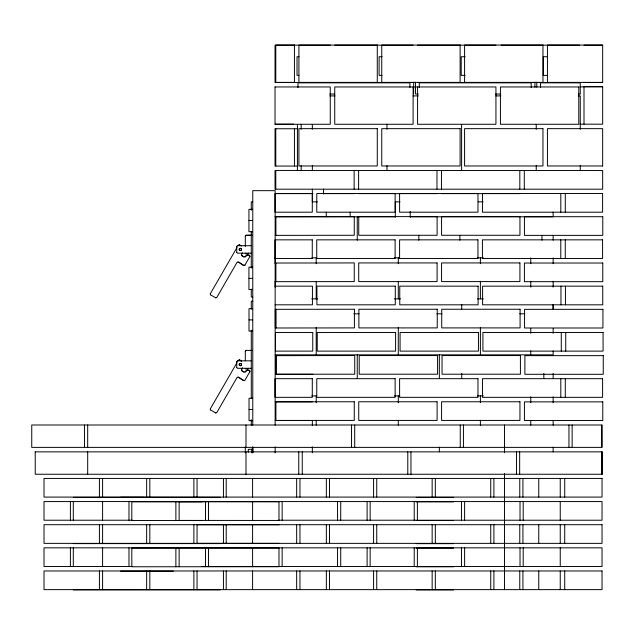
<?xml version="1.0" encoding="UTF-8"?>
<svg xmlns="http://www.w3.org/2000/svg" width="635" height="635" viewBox="0 0 635 635"><rect width="100%" height="100%" fill="white"/><g stroke="black" fill="none" stroke-linecap="round" stroke-linejoin="round"><path stroke-width="0.95" d="M84.519 447.381L84.519 424.998M87.686 474.25L87.686 451.866M87.686 447.381L87.686 424.998M245.999 474.25L245.999 451.866M245.999 447.381L245.999 424.998M252.77 447.199L252.77 452.795L252.77 446.889M275.153 287.147L275.153 281.281M275.153 263.692L275.153 257.826M298.775 474.25L298.775 451.866M302.252 474.25L302.252 451.866M351.544 447.381L351.544 424.998M354.711 447.381L354.711 424.998M407.789 474.25L407.789 451.866M410.956 474.25L410.956 451.866M460.256 447.381L460.256 424.998M463.423 447.381L463.423 424.998M493.903 589.629L493.903 570.968M493.903 543.362L493.903 524.7M493.903 497.086L493.903 478.433M516.501 474.25L516.501 451.866M519.668 474.25L519.668 451.866M519.771 589.629L519.771 570.968M519.771 543.362L519.771 524.7M519.771 497.086L519.771 478.433M568.96 447.381L568.96 424.998M572.127 447.381L572.127 424.998M601.877 447.381L601.877 424.998L31.75 424.998L31.75 447.381L601.877 447.381L601.877 424.998M236.72 246.459L237.466 245.713M236.72 361.585L237.466 360.839M245.308 236.006L245.951 235.267L252.024 235.26M245.308 351.131L246.055 350.385M241.498 254.651L242.483 252.936C239.585 254.802 243.348 257.834 245.34 256.754C245.61 254.564 250.23 254.151 249.865 256.564M210.264 293.807L210.534 294.83M242.499 368.03C239.57 369.895 243.332 372.967 245.34 371.888C245.61 369.689 250.23 369.284 249.865 371.697M248.571 253.167L247.491 253.913M248.571 368.3L247.491 369.046M241.498 369.776L242.483 368.07M210.217 293.902L237.006 247.507M244.919 265.128C242.459 267.152 239.697 260.485 237.117 262.239L216.726 297.545L215.709 297.815M244.864 265.208L249.904 256.476M237.006 362.641L210.217 409.027L210.534 409.956M249.904 371.61L244.864 380.341C242.292 382.056 239.689 375.65 237.117 377.365L216.726 412.671L215.709 412.94M238.435 245.015L239.458 244.737M238.435 360.14L239.276 359.791L241.673 361.148L239.371 359.823M245.253 256.826L247.444 255.048M245.253 371.951L247.444 370.181M330.256 45.164L275.034 45.164L275.034 82.479L299.688 82.479M334.74 45.164L413.099 45.164M417.576 45.164L495.935 45.164M501.166 45.164L579.525 45.164M584.002 45.164L602.663 45.164M298.982 56.729L297.021 56.729L297.021 75.39L298.982 75.39M382.056 56.729L379.111 56.729L379.111 75.39L382.056 75.39M465.13 56.729L461.208 56.729L461.208 75.39L465.13 75.39M547.227 56.729L543.298 56.729L543.298 75.39L547.227 75.39M602.663 82.383L547.433 82.383L547.433 45.069L602.663 45.069L602.663 82.479L584.002 82.479M376.396 82.479L382.349 82.479M410.123 82.479L413.099 82.479M417.576 82.479L419.56 82.479M460.232 82.479L465.185 82.479M530.923 82.479L540.837 82.479M542.822 82.479L547.783 82.479M275.034 86.955L330.256 86.955L330.256 124.269L275.034 124.269L275.034 86.868M579.977 86.868L602.663 86.868M329.684 94.043L334.637 94.043M418.322 94.043L415.528 94.043L415.528 82.193M495.538 94.043L500.491 94.043M578.334 94.043L580.271 94.043L580.271 82.852L540.528 82.852L540.528 87.519M329.827 95.909L334.931 95.909M413.115 95.909L418.401 95.909M495.784 95.909L500.888 95.909M578.31 95.909L580.271 95.909L580.271 129.302M275.034 124.182L293.688 124.182M579.977 124.182L602.663 124.182L602.663 86.59L584.002 86.59L584.002 124.182M297.712 128.746L275.034 128.746L275.034 166.06L297.712 166.06M602.663 165.973L547.433 165.973L547.433 128.659L602.663 128.659L602.663 166.06M275.725 193.619L313.039 193.619M323.334 193.619L354.084 193.619M358.561 193.619L436.92 193.619M441.404 193.619L519.763 193.619M252.77 201.866L251.277 201.866L251.277 210.264M317.429 201.851L312.349 201.851L312.349 189.087M399.979 201.851L395.311 201.851L395.311 217.257M478.242 201.851L483.171 201.851M252.659 209.328L248.928 209.328L248.928 231.719L252.659 231.719M275.153 216.71L354.266 216.622L354.266 235.275L275.153 235.371M275.153 216.781L395.311 216.781M410.234 216.781L553.156 216.781L553.156 212.114M248.928 220.52L252.659 220.52M245.951 235.267L252.119 235.267M237.371 245.713L251.277 245.713M251.277 253.174L237.466 253.174L236.72 252.428M245.308 253.167L245.856 253.889L247.61 253.913M311.753 257.826L316.698 257.826M394.343 257.826L399.272 257.826M477.425 257.826L483.354 257.826M275.138 263.025L354.243 262.93L354.243 281.591L275.138 281.678M252.659 267.168L248.928 267.168L248.928 289.552L252.659 289.552M248.928 278.36L252.659 278.36M275.122 286.155L312.436 286.155L312.436 304.816L275.122 304.816M252.77 297.021L251.277 297.021L251.277 289.092M311.682 298.871L317.603 298.871M394.343 298.871L400.526 298.871M477.425 298.871L483.362 298.871M252.77 301.244L251.277 301.244L251.277 309.174M252.73 308.705L248.999 308.705L248.999 331.097L252.73 331.097M353.79 313.793L359.069 313.793M436.872 313.793L441.992 313.793M519.732 313.793L524.835 313.793M248.999 319.897L252.666 319.897M245.951 350.393L252.119 350.393M275.153 354.846L553.156 354.846L553.156 350.933M237.371 360.847L251.277 360.839M251.277 368.3L237.466 368.3L236.72 367.554M247.61 369.038L245.856 369.022L245.308 368.3M312.936 374.301L275.622 374.301L275.622 355.648L354.735 355.552L354.735 374.213L276.368 374.213L276.368 355.552M311.753 395.891L316.698 395.891M394.343 395.891L399.78 395.891M477.425 395.891L483.354 395.891M252.77 398.264L249.039 398.264L249.039 420.648L252.77 420.648M275.153 401.86L312.476 401.86M249.039 409.456L252.706 409.456M275.153 420.521L312.476 420.521M252.77 449.326L248.293 449.326L248.293 452.191M120.555 497.276L220.409 497.324M73.239 497.356L143.693 497.356M416.211 497.388L453.557 497.388M202.271 501.833L131.818 501.833L131.818 520.494L202.271 520.494M416.211 501.864L453.557 501.864M132.62 520.224L44.013 520.224L44.013 501.563L602.036 501.563L602.036 520.224L278.106 520.224M416.211 520.525L453.557 520.525M197.183 524.724L278.979 524.724M197.183 543.377L278.979 543.377M73.239 543.623L220.409 543.592M416.211 543.655L453.557 543.655M416.211 548.132L453.557 548.132M132.62 566.491L44.013 566.491L44.013 547.838L602.036 547.838L602.036 566.491L201.803 566.491M416.211 566.793L453.557 566.793M120.555 571.167L173.331 571.167M73.239 589.899L220.409 589.859M416.211 589.931L453.557 589.931M237.998 262.001L243.991 265.446M237.998 377.126L243.991 380.571M239.371 244.697L241.673 246.023M210.455 294.775L215.797 297.855M210.455 409.9L215.797 412.988M241.737 255.524L244.078 256.889M241.737 370.657L244.078 372.015M248.618 254.984L249.674 255.603M248.618 370.118L249.674 370.729M580.271 165.632L580.271 170.537M565.753 332.47L565.753 351.123M565.436 286.155L565.436 304.816M565.285 193.532L565.285 212.193M565.269 239.847L565.269 258.501M565.285 378.682L565.285 397.343M564.721 478.433L564.721 497.086M564.721 524.7L564.721 543.362M564.721 570.968L564.721 589.629M561.276 332.47L561.276 351.123M560.959 286.155L560.959 304.816M560.808 193.532L560.808 212.193M560.792 239.847L560.792 258.501M560.808 378.682L560.808 397.343M560.245 478.433L560.245 497.086M560.245 501.563L560.245 520.224M560.245 524.7L560.245 543.362M560.245 547.838L560.245 566.491M560.245 570.968L560.245 589.629M553.156 235.347L553.156 240.236M553.156 257.826L553.156 263.692M553.156 281.281L553.156 287.147M553.156 328.454L553.156 333.343M553.156 373.412L553.156 378.301M553.156 396.867L553.156 402.733M553.156 420.322L553.156 425.212M553.156 447.199L553.156 451.866M543.822 373.412L543.822 378.301M541.957 235.347L541.957 240.236M538.758 478.433L538.758 497.086M538.758 524.7L538.758 543.362M538.758 570.968L538.758 589.629M536.797 82.193L536.797 87.13M536.242 124.389L536.242 129.302M536.242 165.632L536.242 170.537M534.932 82.193L534.932 87.13M531.201 87.519L531.201 82.852L419.259 82.852L419.259 87.519M530.765 257.826L530.765 263.692M530.765 281.281L530.765 287.147M530.765 328.454L530.765 333.343M530.765 350.933L530.765 354.846M530.765 396.867L530.765 402.733M530.765 420.322L530.765 425.212M524.296 170.537L524.296 189.198M523.192 501.563L523.192 520.224M523.192 547.838L523.192 566.491M522.93 478.433L522.93 497.086M522.93 524.7L522.93 543.362M522.93 570.968L522.93 589.629M520.025 501.563L520.025 520.224M520.025 547.838L520.025 566.491M519.819 170.45L519.819 189.111M504.476 424.998L504.476 452.763M504.476 473.591L504.476 589.629M490.736 478.433L490.736 497.086M490.736 524.7L490.736 543.362M490.736 570.968L490.736 589.629M480.393 257.826L480.393 263.692M480.393 281.281L480.393 298.871M480.393 327.477L480.393 354.846M480.393 395.891L480.393 402.733M480.393 420.322L480.393 425.212M464.614 501.563L464.614 520.224M464.614 547.838L464.614 566.491M461.732 304.467L461.732 309.134M461.732 373.412L461.732 378.301M461.605 124.389L461.605 170.537M461.447 501.563L461.447 520.224M461.447 547.838L461.447 566.491M459.867 235.347L459.867 240.236M441.46 170.45L441.46 189.111M439.341 354.846L439.341 378.301M439.341 447.199L439.341 451.866M436.983 170.45L436.983 189.111M435.324 478.433L435.324 497.086M435.324 524.7L435.324 543.362M435.324 570.968L435.324 589.629M432.157 478.433L432.157 497.086M432.157 524.7L432.157 543.362M432.157 570.968L432.157 589.629M418.822 235.347L418.822 240.236M417.576 86.955L417.576 124.269L495.935 124.269L495.935 86.955L334.74 86.955L334.74 124.269L413.099 124.269L413.099 86.955M417.385 501.563L417.385 520.224M417.385 547.838L417.385 566.491M414.218 501.563L414.218 520.224M414.218 547.838L414.218 566.491M413.655 82.193L413.655 94.043M410.234 211.479L410.234 217.257M409.924 87.519L409.924 82.852L297.982 82.852L297.982 87.519M398.296 257.826L398.296 263.692M398.296 281.281L398.296 298.871M398.296 327.477L398.296 354.846M398.296 395.891L398.296 402.733M398.296 420.322L398.296 425.212M386.977 124.389L386.977 129.302M386.977 165.632L386.977 170.537M376.745 478.433L376.745 497.086M376.745 524.7L376.745 543.362M376.745 570.968L376.745 589.629M373.578 478.433L373.578 497.086M373.578 524.7L373.578 543.362M373.578 570.968L373.578 589.629M370.149 501.563L370.149 520.224M370.149 547.838L370.149 566.491M367.109 501.571L367.109 520.232M367.109 547.838L367.109 566.499M358.616 170.45L358.616 189.111M357.251 216.781L357.251 240.236M357.251 354.846L357.251 378.301M354.139 170.45L354.139 189.111M350.163 212.114L350.163 216.781M340.725 501.571L340.725 520.232M340.725 547.838L340.725 566.499M337.558 501.586L337.558 520.248M337.558 547.854L337.558 566.515M329.517 478.433L329.517 497.086M329.517 524.7L329.517 543.362M329.517 570.968L329.517 589.629M326.35 478.433L326.35 497.086M326.35 524.7L326.35 543.362M326.35 570.968L326.35 589.629M326.279 212.114L326.279 216.781M323.54 189.087L323.54 193.993M316.206 257.826L316.206 263.692M316.206 281.281L316.206 298.871M316.206 327.477L316.206 354.846M316.206 395.891L316.206 402.733M316.206 420.322L316.206 425.212M312.349 124.389L312.349 129.302M312.349 165.632L312.349 170.537M312.349 420.521L312.349 425.402M312.349 446.897L312.349 452.755M301.157 124.389L301.157 129.302M301.157 165.632L301.157 170.537M299.966 478.433L299.966 497.086M299.966 524.7L299.966 543.362M299.966 570.968L299.966 589.629M297.426 124.389L297.426 170.537M296.664 478.433L296.664 497.086M296.664 524.7L296.664 543.362M296.664 570.968L296.664 589.629M294.434 128.659L294.434 165.973M282.146 501.586L282.146 520.248M282.146 547.854L282.146 566.515M276.05 309.245L276.05 327.906M275.9 216.622L275.9 235.275M275.884 262.93L275.884 281.591M275.78 128.659L275.78 165.973M275.78 189.111L275.78 170.45L602.663 170.537L602.663 189.198L275.034 189.198L275.034 170.537M275.153 425.212L275.153 190.667L252.77 190.667L252.77 425.14M275.153 446.889L275.153 452.826M252.595 478.433L252.595 497.086M252.595 501.801L252.595 520.454M252.595 524.7L252.595 543.362M252.595 548.068L252.595 566.73M252.595 570.968L252.595 589.629M251.65 449.064L251.65 452.795M251.277 231.6L251.277 268.121M251.277 330.176L251.277 398.375M251.277 419.719L251.277 425.315M245.308 235.91L245.308 246.515M245.308 351.036L245.308 360.68M245.308 447.103L245.308 452.89M236.728 246.356L236.728 252.524M236.728 361.49L236.728 367.649M226.211 478.433L226.211 497.086M226.211 524.7L226.211 543.362M226.211 570.968L226.211 589.629M223.441 478.433L223.441 497.086M223.441 524.7L223.441 543.362M223.441 570.968L223.441 589.629M208.534 501.801L208.534 520.454M208.534 548.068L208.534 566.73M205.518 501.761L205.518 520.414M205.518 548.029L205.518 566.69M197.048 478.433L197.048 497.086M197.048 524.7L197.048 543.362M197.048 570.968L197.048 589.629M193.881 478.433L193.881 497.086M193.881 524.7L193.881 543.362M193.881 570.968L193.881 589.629M179.133 548.029L179.133 566.69M175.879 501.833L175.879 520.494M175.879 548.1L175.879 566.761M149.82 478.433L149.82 497.086M149.82 524.7L149.82 543.362M149.82 570.968L149.82 589.629M146.653 478.433L146.653 497.086M146.653 524.7L146.653 543.362M146.653 570.968L146.653 589.629M128.976 501.563L128.976 520.224M128.976 547.838L128.976 566.491M102.592 478.433L102.592 497.086M102.592 501.563L102.592 520.224M102.592 524.7L102.592 543.362M102.592 547.838L102.592 566.491M102.592 570.968L102.592 589.629M99.425 478.433L99.425 497.086M99.425 524.7L99.425 543.362M99.425 570.968L99.425 589.629M73.303 501.563L73.303 520.224M73.303 547.838L73.303 566.491M70.398 501.563L70.398 520.224M70.398 547.838L70.398 566.491M239.093 364.299A1.119 1.119 0 0 1 240.562 363.537A1.119 1.119 0 0 1 241.189 365.069A1.119 1.119 0 0 1 239.617 365.562M239.387 365.387A1.119 1.119 0 0 1 239.093 364.879M239.617 248.491A1.119 1.119 0 0 1 241.189 248.991A1.119 1.119 0 0 1 240.562 250.515A1.119 1.119 0 0 1 239.093 249.753M239.093 249.174A1.119 1.119 0 0 1 239.387 248.674M35.227 451.866L35.227 474.25L602.036 474.25L602.036 451.866L35.227 451.866M553.156 304.467L553.156 309.134L553.156 304.467M601.996 451.866L601.996 474.25L601.996 451.866M294.434 45.069L275.78 45.069L275.78 82.383L294.434 82.383L294.434 45.069M377.277 45.069L298.918 45.069L298.918 82.383L377.277 82.383L377.277 45.069M460.113 45.069L381.754 45.069L381.754 82.383L460.113 82.383L460.113 45.069M542.957 45.069L464.59 45.069L464.59 82.383L542.957 82.383L542.957 45.069M578.779 86.955L500.42 86.955L500.42 124.269L578.779 124.269L578.779 86.955M377.277 128.659L298.918 128.659L298.918 165.973L377.277 165.973L377.277 128.659M460.113 128.659L381.754 128.659L381.754 165.973L460.113 165.973L460.113 128.659M542.957 128.659L464.59 128.659L464.59 165.973L542.957 165.973L542.957 128.659M312.293 193.532L274.979 193.532L274.979 212.193L312.293 212.193L312.293 193.532M395.129 193.532L316.77 193.532L316.77 212.193L395.129 212.193L395.129 193.532M477.972 193.532L399.605 193.532L399.605 212.193L477.972 212.193L477.972 193.532M602.599 193.532L482.449 193.532L482.449 212.193L602.599 212.193L602.599 193.532M437.102 216.622L358.743 216.622L358.743 235.275L437.102 235.275L437.102 216.622M519.946 216.622L441.579 216.622L441.579 235.275L519.946 235.275L519.946 216.622M602.782 216.71L524.423 216.71L524.423 235.371L602.782 235.371L602.782 216.71M312.269 239.847L274.955 239.847L274.955 258.501L312.269 258.501L312.269 239.847M395.113 239.847L316.746 239.847L316.746 258.501L395.113 258.501L395.113 239.847M477.949 239.847L399.59 239.847L399.59 258.501L477.949 258.501L477.949 239.847M602.583 239.847L482.425 239.847L482.425 258.501L602.583 258.501L602.583 239.847M437.086 262.93L358.719 262.93L358.719 281.591L437.086 281.591L437.086 262.93M519.922 262.93L441.563 262.93L441.563 281.591L519.922 281.591L519.922 262.93M602.766 263.025L524.399 263.025L524.399 281.678L602.766 281.678L602.766 263.025M395.28 286.155L316.913 286.155L316.913 304.816L395.28 304.816L395.28 286.155M478.115 286.155L399.756 286.155L399.756 304.816L478.115 304.816L478.115 286.155M602.75 286.155L482.592 286.155L482.592 304.816L602.75 304.816L602.75 286.155M354.409 309.245L275.304 309.332L275.304 327.993L354.409 327.906L354.409 309.245M437.253 309.245L358.894 309.245L358.894 327.906L437.253 327.906L437.253 309.245M520.089 309.245L441.73 309.245L441.73 327.906L520.089 327.906L520.089 309.245M602.933 309.332L524.566 309.332L524.566 327.993L602.933 327.993L602.933 309.332M312.761 332.47L275.447 332.47L275.447 351.123L312.761 351.123L312.761 332.47M395.597 332.47L317.238 332.47L317.238 351.123L395.597 351.123L395.597 332.47M478.441 332.47L400.074 332.47L400.074 351.123L478.441 351.123L478.441 332.47M603.067 332.47L482.917 332.47L482.917 351.123L603.067 351.123L603.067 332.47M437.571 355.552L359.212 355.552L359.212 374.213L437.571 374.213L437.571 355.552M520.414 355.552L442.047 355.552L442.047 374.213L520.414 374.213L520.414 355.552M603.25 355.648L524.891 355.648L524.891 374.301L603.25 374.301L603.25 355.648M312.293 378.682L274.979 378.682L274.979 397.343L312.293 397.343L312.293 378.682M395.129 378.682L316.77 378.682L316.77 397.343L395.129 397.343L395.129 378.682M477.972 378.682L399.605 378.682L399.605 397.343L477.972 397.343L477.972 378.682M602.599 378.682L482.449 378.682L482.449 397.343L602.599 397.343L602.599 378.682M354.266 401.772L275.9 401.772L275.9 420.426L354.266 420.426L354.266 401.772M437.102 401.772L358.743 401.772L358.743 420.426L437.102 420.426L437.102 401.772M519.946 401.772L441.579 401.772L441.579 420.426L519.946 420.426L519.946 401.772M602.782 401.86L524.423 401.86L524.423 420.521L602.782 420.521L602.782 401.86M602.036 478.433L44.013 478.433L44.013 497.086L602.036 497.086L602.036 478.433M278.987 501.801L179.133 501.761L179.133 520.414L278.987 520.454L278.987 501.801M602.036 524.7L44.013 524.7L44.013 543.362L602.036 543.362L602.036 524.7M278.987 548.068L131.818 548.1L131.818 566.761L278.987 566.73L278.987 548.068M602.036 570.968L44.013 570.968L44.013 589.629L602.036 589.629L602.036 570.968M239.665 365.363A1.119 1.119 0 0 0 241.538 364.863A1.119 1.119 0 0 0 240.165 363.49A1.119 1.119 0 0 0 239.665 365.363M239.665 250.23A1.119 1.119 0 0 0 241.538 249.73A1.119 1.119 0 0 0 240.165 248.356A1.119 1.119 0 0 0 239.665 250.23"/></g></svg>
